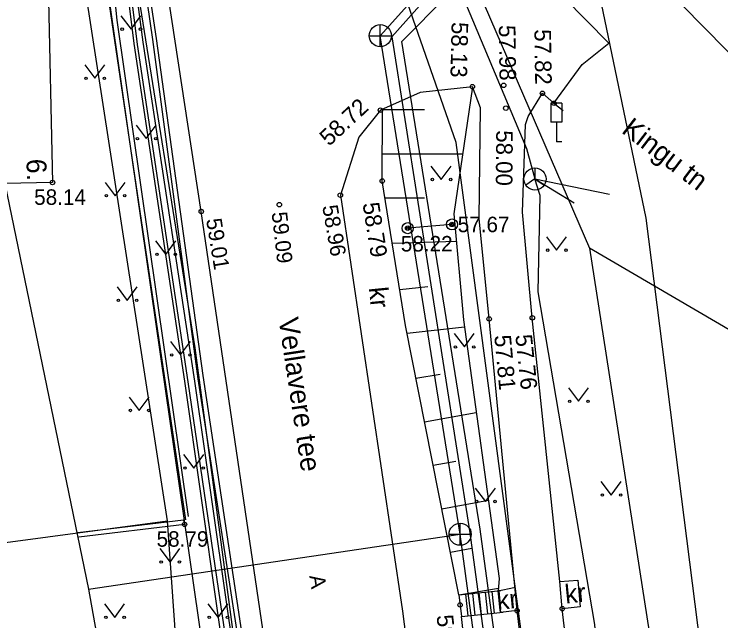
# Model space of a CAD drawing. Extents: x 640470 to 641709, y 6457253 to 6458140.
# Drawn here: x 641510.76 to 641542.72, y 6457703.65 to 6457731.06 of the extents above; entities that cross this region are included whole.
import ezdxf

# ---------------------------------------------------------------- set-up
doc = ezdxf.new("R2010")
doc.units = 0
for name, color, linetype in [('AED', 7, 'Continuous'), ('HALJASTUS', 7, 'Continuous'), ('HOONE', 7, 'Continuous'), ('KKAEV', 7, 'Continuous'), ('KORGUS', 7, 'Continuous'), ('KPKAABEL', 7, 'Continuous'), ('KTRASS', 7, 'Continuous'), ('LIIKLUS', 7, 'Continuous'), ('MOOTPIIR', 7, 'Continuous'), ('MPKAABEL', 7, 'Continuous'), ('MPOHULIIN', 7, 'Continuous'), ('PIIR', 7, 'Continuous'), ('RELJEEF', 7, 'Continuous'), ('SIKAEV', 7, 'Continuous'), ('SITRASS', 7, 'Continuous'), ('TEE', 7, 'Continuous'), ('VTRASS', 7, 'Continuous')]:
    doc.layers.add(name, color=color, linetype=linetype)

msp = doc.modelspace()

# ---------------------------------------------------------------- linework, layer by layer
at = {"layer": 'AED'}
for points in [[(641513.868, 6457737.778), (641514.597, 6457734.539), (641514.759, 6457733.536), (641518.514, 6457708.214)], [(641518.411, 6457708.198), (641513.646, 6457707.619)], [(641518.411, 6457708.198), (641518.466, 6457708.008), (641513.683, 6457707.428)]]:
    msp.add_lwpolyline(points, dxfattribs=at)
at = {"layer": 'HALJASTUS'}
for p, q in [((641515.58, 6457730.985), (641516.044, 6457730.378)), ((641516.044, 6457730.378), (641516.489, 6457730.985)), ((641513.951, 6457728.768), (641514.414, 6457728.161)), ((641514.414, 6457728.161), (641514.86, 6457728.768)), ((641516.273, 6457726.04), (641516.736, 6457725.434)), ((641516.736, 6457725.434), (641517.182, 6457726.04)), ((641529.608, 6457724.195), (641530.072, 6457723.588)), ((641530.072, 6457723.588), (641530.517, 6457724.195)), ((641514.87, 6457723.459), (641515.333, 6457722.852)), ((641515.333, 6457722.852), (641515.779, 6457723.459)), ((641534.825, 6457721.003), (641535.288, 6457720.396)), ((641535.288, 6457720.396), (641535.734, 6457721.003)), ((641517.156, 6457720.809), (641517.619, 6457720.202)), ((641517.619, 6457720.202), (641518.065, 6457720.809)), ((641515.413, 6457718.735), (641515.876, 6457718.128)), ((641515.876, 6457718.128), (641516.322, 6457718.735)), ((641530.653, 6457716.629), (641531.116, 6457716.022)), ((641531.116, 6457716.022), (641531.562, 6457716.629)), ((641517.824, 6457716.27), (641518.288, 6457715.664)), ((641518.288, 6457715.664), (641518.733, 6457716.27)), ((641535.82, 6457714.178), (641536.284, 6457713.571)), ((641536.284, 6457713.571), (641536.729, 6457714.178)), ((641515.956, 6457713.761), (641516.419, 6457713.154)), ((641516.419, 6457713.154), (641516.865, 6457713.761)), ((641518.421, 6457711.159), (641518.885, 6457710.552)), ((641518.885, 6457710.552), (641519.33, 6457711.159)), ((641537.295, 6457709.94), (641537.758, 6457709.334)), ((641537.758, 6457709.334), (641538.204, 6457709.94)), ((641531.613, 6457709.648), (641532.077, 6457709.041)), ((641532.077, 6457709.041), (641532.522, 6457709.648)), ((641517.344, 6457706.913), (641517.808, 6457706.306)), ((641517.808, 6457706.306), (641518.253, 6457706.913)), ((641514.844, 6457704.413), (641515.308, 6457703.806)), ((641515.308, 6457703.806), (641515.753, 6457704.413)), ((641519.517, 6457704.413), (641519.981, 6457703.806)), ((641519.981, 6457703.806), (641520.426, 6457704.413))]:
    msp.add_line(p, q, dxfattribs=at)
msp.add_lwpolyline([(641518.637, 6457708.358), (641515.412, 6457730.786), (641515.293, 6457731.983)], dxfattribs=at)
for centre in [(641515.643, 6457730.378), (641516.472, 6457730.378), (641514.013, 6457728.161), (641514.842, 6457728.161), (641516.335, 6457725.434), (641517.164, 6457725.434), (641529.671, 6457723.588), (641530.499, 6457723.588), (641514.932, 6457722.852), (641515.761, 6457722.852), (641517.218, 6457720.202), (641518.047, 6457720.202), (641534.887, 6457720.396), (641535.716, 6457720.396), (641515.475, 6457718.128), (641516.304, 6457718.128), (641530.715, 6457716.022), (641531.544, 6457716.022), (641517.887, 6457715.664), (641518.716, 6457715.664), (641535.883, 6457713.571), (641536.711, 6457713.571), (641516.018, 6457713.154), (641516.847, 6457713.154), (641518.484, 6457710.552), (641519.312, 6457710.552), (641537.357, 6457709.334), (641538.186, 6457709.334), (641531.676, 6457709.041), (641532.505, 6457709.041), (641517.407, 6457706.306), (641518.235, 6457706.306), (641514.907, 6457703.806), (641515.735, 6457703.806), (641519.58, 6457703.806), (641520.408, 6457703.806)]:
    msp.add_circle(centre, 0.055, dxfattribs=at)
at = {"layer": 'HOONE'}
msp.add_lwpolyline([(641508.957, 6457732.329), (641512.296, 6457732.384), (641512.492, 6457723.453), (641510.338, 6457723.405)], dxfattribs=at)
at = {"layer": 'KKAEV'}
for p, q in [((641527.316, 6457729.583), (641527.316, 6457730.583)), ((641526.816, 6457730.083), (641527.816, 6457730.083)), ((641530.927, 6457707.062), (641530.927, 6457708.062)), ((641530.427, 6457707.562), (641531.427, 6457707.562))]:
    msp.add_line(p, q, dxfattribs=at)
for centre in [(641527.316, 6457730.083), (641530.927, 6457707.562)]:
    msp.add_circle(centre, 0.5, dxfattribs=at)
at = {"layer": 'KORGUS'}
for centre in [(641532.896, 6457727.84), (641531.48, 6457727.78), (641534.648, 6457727.48), (641535.169, 6457727.03), (641527.322, 6457726.72), (641532.993, 6457726.81), (641512.492, 6457723.453), (641527.403, 6457723.52), (641525.51, 6457722.88), (641522.75, 6457722.45), (641519.22, 6457722.14), (641530.556, 6457721.557), (641528.554, 6457721.388), (641532.238, 6457717.29), (641534.19, 6457717.34), (641518.466, 6457708.008), (641530.924, 6457704.37), (641535.545, 6457704.2), (641533.501, 6457704.11)]:
    msp.add_circle(centre, 0.1, dxfattribs=at)
at = {"layer": 'KPKAABEL'}
for points in [[(641493.986, 6457836.893), (641495.013, 6457833.711), (641496.003, 6457828.177), (641497.54, 6457822.826), (641499.618, 6457814.927), (641500.528, 6457812.154), (641502.889, 6457804.828), (641503.457, 6457800.806), (641507.437, 6457786.64), (641508.672, 6457780.497), (641509.24, 6457776.733), (641510.171, 6457770.826), (641511.921, 6457760.288), (641512.497, 6457756.658), (641514.419, 6457744.306), (641515.261, 6457739.696), (641516.578, 6457729.785), (641518.908, 6457714.47), (641521.149, 6457698.951), (641523.42, 6457683.199), (641525.459, 6457667.681), (641528.079, 6457651.201), (641531.083, 6457633.791)], [(641531.469, 6457632.367), (641528.298, 6457651.339), (641525.684, 6457667.764), (641523.683, 6457683.423), (641521.47, 6457699.059), (641519.085, 6457714.581), (641517.034, 6457729.913), (641515.567, 6457739.972), (641514.588, 6457744.447), (641512.673, 6457756.706), (641512.25, 6457760.384), (641509.454, 6457776.798), (641507.702, 6457786.746), (641503.624, 6457800.835), (641503.068, 6457804.92), (641499.774, 6457815.018), (641498.625, 6457820.085), (641496.261, 6457828.21), (641495.19, 6457833.775), (641494.127, 6457837.014)], [(641531.107, 6457631.96), (641527.747, 6457651.211), (641525.239, 6457667.576), (641520.901, 6457698.948), (641518.624, 6457714.444), (641516.335, 6457729.681), (641515.084, 6457739.728), (641514.141, 6457744.416), (641512.209, 6457756.606), (641511.601, 6457760.247), (641509.94, 6457770.719), (641509.05, 6457776.733), (641508.435, 6457780.406), (641507.114, 6457786.574), (641503.293, 6457800.752), (641502.67, 6457804.833), (641499.406, 6457814.829), (641497.274, 6457822.729), (641495.803, 6457828.15), (641494.826, 6457833.6), (641493.848, 6457836.719)]]:
    msp.add_lwpolyline(points, dxfattribs=at)
at = {"layer": 'KTRASS'}
for points in [[(641520.398, 6457803.689), (641513.831, 6457801.567), (641513.318, 6457800.902), (641518.273, 6457772.247), (641523.633, 6457742.167), (641531.065, 6457735.408), (641531.473, 6457735.007), (641531.497, 6457734.24), (641531.106, 6457733.703), (641527.843, 6457730.034), (641531.361, 6457707.627), (641536.249, 6457671.793), (641537.913, 6457659.133), (641544.107, 6457632.003), (641544.107, 6457632.003), (641552.262, 6457605.013), (641556.958, 6457595.581), (641562.85, 6457582.909), (641568.859, 6457571.012), (641568.859, 6457571.012), (641571.908, 6457566.221), (641575.486, 6457561.757), (641599.413, 6457548.498)], [(641543.686, 6457631.863), (641537.452, 6457659.017), (641535.793, 6457671.695), (641530.927, 6457707.562), (641527.316, 6457730.083), (641532.261, 6457735.574), (641534.804, 6457733.17)], [(641514.129, 6457705.075), (641530.927, 6457707.562)]]:
    msp.add_lwpolyline(points, dxfattribs=at)
at = {"layer": 'LIIKLUS'}
for p, q in [((641535.03, 6457727.034), (641535.03, 6457726.184)), ((641535.53, 6457727.034), (641535.03, 6457727.034)), ((641535.53, 6457727.034), (641535.53, 6457726.184)), ((641535.53, 6457726.184), (641535.03, 6457726.184)), ((641535.28, 6457726.184), (641535.28, 6457725.284)), ((641535.53, 6457725.284), (641535.28, 6457725.284)), ((641530.556, 6457721.557), (641528.554, 6457721.388))]:
    msp.add_line(p, q, dxfattribs=at)
for centre, radius in [((641528.554, 6457721.388), 0.25), ((641530.556, 6457721.557), 0.25), ((641530.556, 6457721.557), 0.05), ((641528.554, 6457721.388), 0.05)]:
    msp.add_circle(centre, radius, dxfattribs=at)
at = {"layer": 'MOOTPIIR'}
for points in [[(641485.455, 6457838.214), (641500.639, 6457772.681), (641501.212, 6457746.594), (641510.338, 6457723.405), (641514.129, 6457705.075), (641520.746, 6457667.962), (641521.513, 6457662.701), (641523.397, 6457649.765), (641522.678, 6457636.241)], [(641552.283, 6457634.272), (641547.08, 6457660.876), (641539.334, 6457721.843), (641534.918, 6457743.054), (641533.135, 6457747.043), (641529.903, 6457750.875), (641526.724, 6457756.434), (641522.201, 6457795.671), (641521.173, 6457800.24), (641519.419, 6457808.043), (641513.808, 6457831.606), (641513.388, 6457832.768), (641513.167, 6457835.846)]]:
    msp.add_lwpolyline(points, dxfattribs=at)
at = {"layer": 'MPKAABEL'}
msp.add_lwpolyline([(641514.935, 6457739.651), (641516.176, 6457729.734), (641518.459, 6457714.472), (641520.673, 6457698.936), (641522.842, 6457683.366), (641525.045, 6457667.568), (641527.579, 6457651.187), (641531.056, 6457630.811), (641534.126, 6457619.015), (641538.623, 6457608.28), (641545.928, 6457594.483), (641552.428, 6457581.903), (641558.981, 6457569.517), (641566.152, 6457556.557), (641571.388, 6457547.22), (641572.456, 6457545.851), (641573.371, 6457545.79), (641578.829, 6457547.667), (641587.743, 6457551.929), (641595.943, 6457556.721)], dxfattribs=at)
at = {"layer": 'MPOHULIIN'}
msp.add_lwpolyline([(641513.485, 6457742.537), (641521.036, 6457690.232), (641529.28, 6457634.603), (641551.055, 6457581.229), (641578.049, 6457520.7), (641577.369, 6457517.138)], dxfattribs=at)
at = {"layer": 'PIIR'}
for points in [[(641531.8, 6457619.98), (641521.28, 6457657.34), (641517.69, 6457708.17), (641512.42, 6457742.29), (641493.42, 6457821.86), (641507.79, 6457851.19)], [(641507.42, 6457835.6), (641515.96, 6457807.06), (641518.05, 6457796.06), (641525.03, 6457747.64), (641536.78, 6457720.49), (641542.7, 6457682.43), (641546.3, 6457659.06), (641548.28, 6457651.52), (641555.7, 6457623.17)]]:
    msp.add_lwpolyline(points, dxfattribs=at)
for points in [[(641562.02, 6457777.06), (641529.46, 6457750.93), (641525.03, 6457747.64), (641554.9, 6457717.34), (641559.95, 6457718.38), (641582.73, 6457755.04)], [(641517.69, 6457708.17), (641512.42, 6457742.29), (641488.27, 6457738.91), (641493.21, 6457704.9)], [(641536.78, 6457720.49), (641542.7, 6457682.43), (641576.62, 6457685), (641575.68, 6457697.76)]]:
    msp.add_lwpolyline(points, close=True, dxfattribs=at)
at = {"layer": 'RELJEEF'}
for p, q in [((641527.419, 6457726.753), (641529.31, 6457726.753)), ((641527.409, 6457724.753), (641531.037, 6457724.753)), ((641527.526, 6457722.753), (641529.31, 6457722.753)), ((641527.856, 6457720.708), (641530.755, 6457720.798)), ((641528.193, 6457718.615), (641529.462, 6457718.759)), ((641528.524, 6457716.64), (641531.125, 6457716.934)), ((641528.926, 6457714.612), (641530.021, 6457714.8)), ((641529.317, 6457712.639), (641531.658, 6457713.065)), ((641529.705, 6457710.677), (641530.724, 6457710.862)), ((641530.095, 6457708.711), (641532.203, 6457709.103)), ((641530.483, 6457706.749), (641531.453, 6457706.929)), ((641530.865, 6457704.82), (641532.659, 6457705.119))]:
    msp.add_line(p, q, dxfattribs=at)
for points in [[(641531.48, 6457727.78), (641530.64, 6457722.04), (641531.082, 6457717.25), (641532.69, 6457705.568), (641532.652, 6457705.008)], [(641530.865, 6457704.82), (641528.455, 6457716.99), (641527.403, 6457723.52), (641527.419, 6457726.762)], [(641535.861, 6457676.32), (641534.93, 6457681.02), (641534.93, 6457681.02), (641531.993, 6457694.8), (641530.983, 6457703.85)]]:
    msp.add_lwpolyline(points, dxfattribs=at)
at = {"layer": 'SIKAEV'}
for p, q in [((641534.31, 6457724.11), (641534.31, 6457723.61)), ((641534.31, 6457723.61), (641533.895, 6457723.335)), ((641534.31, 6457723.61), (641534.725, 6457723.335))]:
    msp.add_line(p, q, dxfattribs=at)
msp.add_circle((641534.31, 6457723.61), 0.5, dxfattribs=at)
at = {"layer": 'SITRASS'}
msp.add_line((641534.31, 6457723.61), (641537.68, 6457722.92), dxfattribs=at)
for points in [[(641549.6, 6457640.155), (641547.326, 6457641.933), (641539.101, 6457666.215), (641535.601, 6457688.789), (641530.744, 6457725.265), (641525.822, 6457739.395), (641522.809, 6457755.321), (641519.855, 6457772.82), (641517.155, 6457795.989), (641519.434, 6457800.275)], [(641516.27, 6457794.42), (641516.11, 6457793.48), (641517.24, 6457785.85), (641518.75, 6457775.49), (641521.05, 6457759.84), (641524.48, 6457747.53), (641524.75, 6457746.85), (641533.92, 6457724.99), (641534.31, 6457723.61)], [(641531.865, 6457630.954), (641528.492, 6457651.393), (641525.958, 6457667.785), (641523.892, 6457683.435), (641521.666, 6457699.05), (641519.303, 6457714.735), (641517.203, 6457729.951), (641515.695, 6457740.001), (641514.782, 6457744.433), (641512.9, 6457756.624)], [(641558.25, 6457596.45), (641557.89, 6457598.947), (641555.58, 6457607.79), (641554.22, 6457618.88), (641553.14, 6457621.95), (641551.45, 6457626.95), (641546.29, 6457646.58), (641543.59, 6457658.9), (641541.8, 6457668.02), (641539.19, 6457682.58), (641537.76, 6457693.43), (641537.54, 6457696.48), (641537.02, 6457703.48), (641534.45, 6457718.51), (641534.55, 6457722.86), (641534.31, 6457723.61)], [(641534.31, 6457723.61), (641536.084, 6457722.535)]]:
    msp.add_lwpolyline(points, dxfattribs=at)
at = {"layer": 'TEE'}
msp.add_line((641535.169, 6457727.03), (641535.581, 6457726.71), dxfattribs=at)
for points in [[(641565.947, 6457558.754), (641554.415, 6457580.255), (641543.942, 6457600.827), (641541.31, 6457605.057), (641537.386, 6457605.034), (641535.727, 6457608.519), (641536.393, 6457609.784), (641540.866, 6457612.169), (641536.489, 6457626.864), (641533.08, 6457641.4), (641529.68, 6457657.98), (641525.48, 6457681.14), (641522.27, 6457701.43), (641519.22, 6457722.14), (641516.13, 6457742.38), (641513.46, 6457758.27), (641510.83, 6457773.76), (641507.22, 6457792.03), (641504.29, 6457804.4), (641500.53, 6457820.13), (641495.91, 6457837.52)], [(641521.513, 6457662.701), (641523.12, 6457662.94), (641524.93, 6457667.85), (641524.12, 6457677.38), (641518.95, 6457715.98), (641516.09, 6457733.76), (641513.81, 6457750.22), (641510.06, 6457772.15), (641506.79, 6457788.58), (641501.53, 6457813.58), (641497.832, 6457826.61), (641496.083, 6457832.85)], [(641542.229, 6457644.05), (641541.107, 6457650.11), (641540.339, 6457656.44), (641539.749, 6457663.02), (641539.445, 6457666.78), (641539.684, 6457666.83), (641539.683, 6457672.47), (641539.127, 6457672.45), (641539.116, 6457673.54), (641539.059, 6457674.97), (641538.465, 6457682.08), (641536.58, 6457695.41), (641535.545, 6457704.2), (641535.44, 6457705.43), (641534.19, 6457717.34), (641533.749, 6457722.11), (641533.875, 6457726.07), (641534, 6457726.44), (641534.648, 6457727.48), (641535.169, 6457727.03), (641536.447, 6457728.78), (641537.648, 6457729.74), (641533.575, 6457733.89)], [(641532.127, 6457676.53), (641532.5, 6457676.56), (641533.801, 6457674.83), (641533.807, 6457674.45), (641533.888, 6457674.43), (641534.018, 6457674.42), (641537.101, 6457673.26), (641536.501, 6457681.58), (641534.614, 6457694.89), (641533.501, 6457704.11), (641532.238, 6457717.29), (641531.79, 6457721.83), (641531.848, 6457726.83), (641531.48, 6457727.78), (641529.119, 6457727.51), (641527.322, 6457726.72), (641526.35, 6457725.5), (641525.51, 6457722.88), (641528.322, 6457704.09), (641529.561, 6457694.46), (641531.573, 6457680.48), (641532.127, 6457676.53)], [(641535.44, 6457705.43), (641536.251, 6457705.49), (641536.354, 6457704.29), (641535.545, 6457704.2)], [(641530.865, 6457704.82), (641532.765, 6457705.02)], [(641531.77, 6457704.915), (641531.873, 6457703.94)], [(641532.055, 6457704.945), (641532.158, 6457703.968)], [(641532.357, 6457704.977), (641532.46, 6457703.999)], [(641533.501, 6457704.11), (641532.755, 6457704.028), (641532.652, 6457705.008), (641533.356, 6457705.15)], [(641532.652, 6457705.008), (641532.755, 6457704.028)], [(641530.865, 6457704.82), (641530.983, 6457703.85), (641532.871, 6457704.04)], [(641531.175, 6457704.853), (641531.278, 6457703.88)], [(641531.491, 6457704.886), (641531.593, 6457703.911)]]:
    msp.add_lwpolyline(points, dxfattribs=at)
at = {"layer": 'VTRASS'}
msp.add_lwpolyline([(641551.014, 6457610.917), (641544.597, 6457632.023), (641538.376, 6457659.154), (641536.742, 6457671.655), (641531.836, 6457707.785), (641528.286, 6457729.824), (641532.404, 6457733.979), (641532.61, 6457734.307), (641532.751, 6457734.533), (641533.765, 6457736.148)], dxfattribs=at)

# ---------------------------------------------------------------- texts
at = {"layer": 'HOONE'}
msp.add_text('6.', height=0.9, rotation=271.258, dxfattribs=at).set_placement((641511.317, 6457724.514))
at = {"layer": 'KORGUS'}
for s, height, rotation, p in [('58.13', 0.75, 268.723, (641530.544, 6457730.708)), ('57.98', 0.75, 270.7141, (641532.676, 6457730.56)), ('57.82', 0.75, 270.9127, (641534.282, 6457730.371)), ('58.72', 0.75, 42.9005, (641524.999, 6457725.06)), ('58.00', 0.75, 269.5538, (641532.558, 6457725.813)), ('58.79', 0.75, 278.9987, (641526.512, 6457722.498)), ('58.96', 0.7, 279.8985, (641524.688, 6457722.378)), ('59.09', 0.7, 276.4551, (641522.4, 6457722.092)), ('59.01', 0.7, 279.2673, (641519.437, 6457721.779)), ('57.81', 0.75, 275.2326, (641532.47, 6457716.536)), ('57.76', 0.75, 275.897, (641533.422, 6457716.556)), ('59.01', 0.75, 276.5124, (641529.856, 6457703.888))]:
    msp.add_text(s, height=height, rotation=rotation, dxfattribs=at).set_placement(p)
for s, p in [(' 58.14', (641511.404, 6457722.442)), (' 57.67', (641530.556, 6457721.207)), (' 58.22', (641527.984, 6457720.335)), (' 58.79', (641516.94, 6457706.999))]:
    msp.add_text(s, height=0.7, dxfattribs=at).set_placement(p)
at = {"layer": 'TEE'}
for s, height, rotation, p in [('Kingu tn', 0.9, 322.5162, (641538.179, 6457725.73)), ('kr', 0.85, 275.7075, (641526.797, 6457718.697)), ('Vellavere tee', 0.9, 278.5345, (641522.711, 6457717.286)), ('A', 0.7, 278.5345, (641524.106, 6457705.679)), ('kr', 0.85, 5.5648, (641535.701, 6457704.43)), ('kr', 0.85, 5.5648, (641532.619, 6457704.144))]:
    msp.add_text(s, height=height, rotation=rotation, dxfattribs=at).set_placement(p)

doc.saveas('drawing.dxf')
